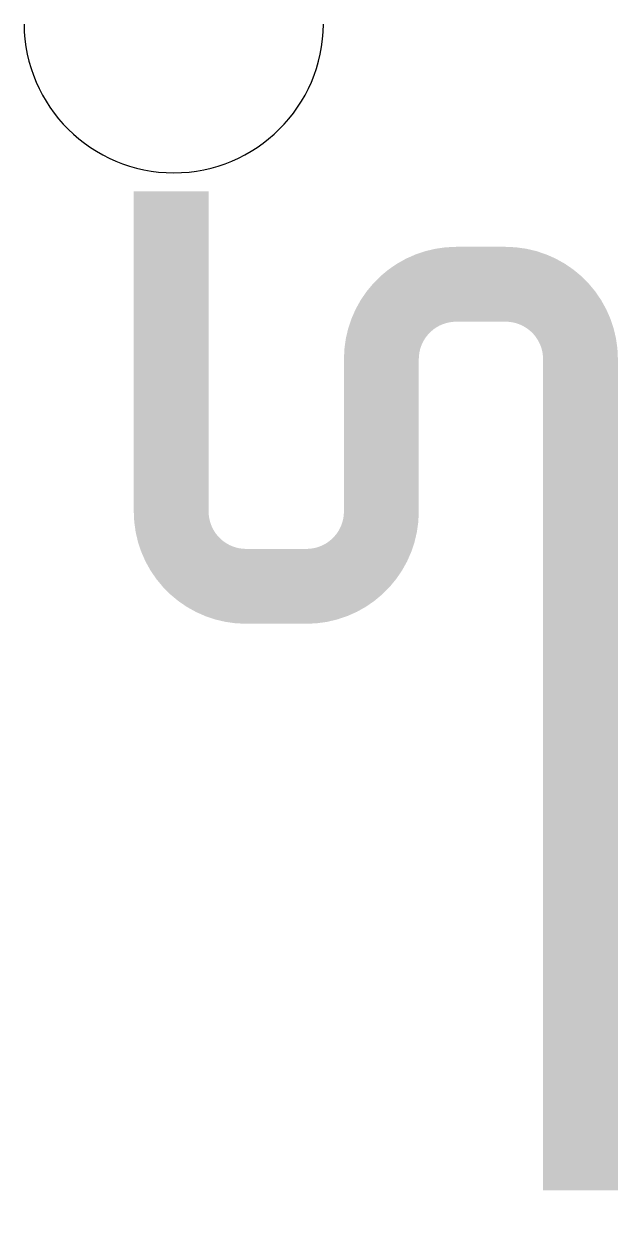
# Model space of a CAD drawing. Extents: x -71332 to -70935, y -30085 to -29281.
import ezdxf

# ---------------------------------------------------------------- set-up
doc = ezdxf.new("R2010")
doc.units = 0
doc.header["$LTSCALE"] = 1000
doc.header["$MEASUREMENT"] = 0
doc.layers.get('0').update_dxf_attribs({"linetype": 'CONTINUOUS'})
doc.layers.add('SB', color=4, linetype='CONTINUOUS')

msp = doc.modelspace()

# ---------------------------------------------------------------- linework, layer by layer
at = {"const_width": 50}
msp.add_lwpolyline([(-71233.84, -29393.03), (-71233.84, -29606.83, 0.414214), (-71183.84, -29656.83), (-71143.46, -29656.83, 0.414214), (-71093.46, -29606.83), (-71093.46, -29505.1, -0.414214), (-71043.46, -29455.1), (-71010.46, -29455.1, -0.414214), (-70960.46, -29505.1), (-70960.46, -30060.3)], format="xyb", dxfattribs=at)
at = {"layer": 'SB'}
msp.add_arc((-71232.11, -29280.65), 100, 180.39899, 359.60101, dxfattribs=at)

doc.saveas('drawing.dxf')
